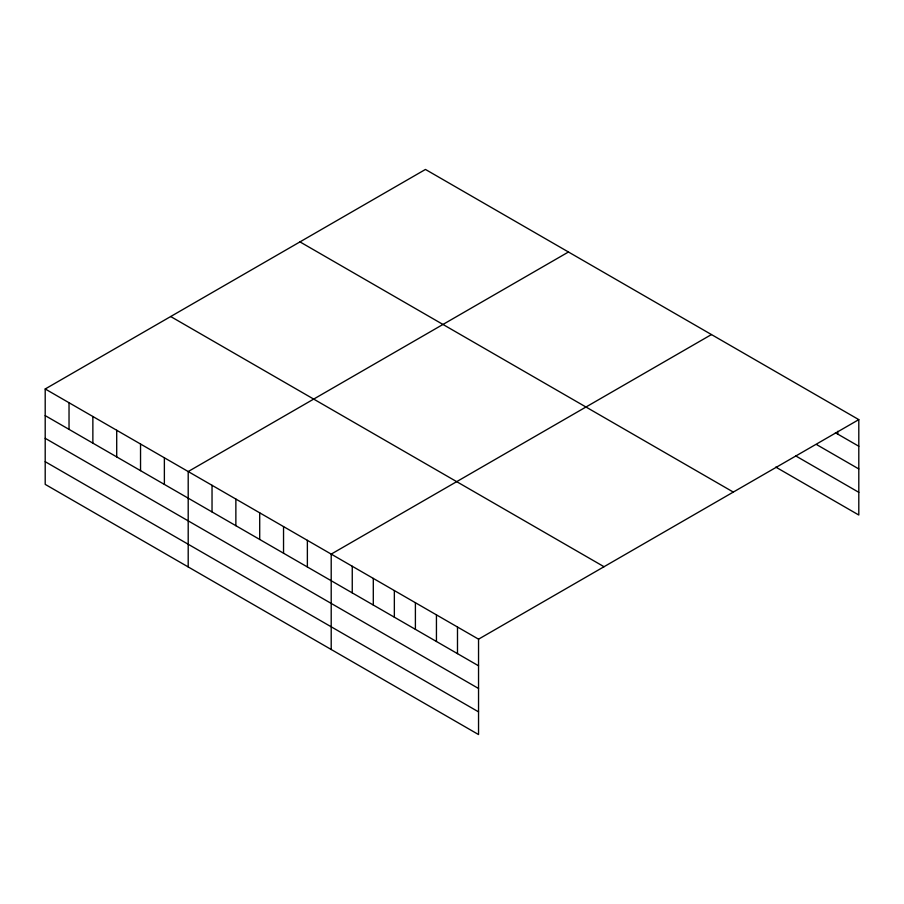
<?xml version="1.0" encoding="UTF-8"?>
<svg xmlns="http://www.w3.org/2000/svg" width="904" height="904" viewBox="0 0 904 904"><rect width="100%" height="100%" fill="white"/><g stroke="black" fill="none" stroke-linecap="round" stroke-linejoin="round"><path stroke-width="1.36" d="M478.544 688.486L478.544 639.173L45.2 388.98L45.2 484.374L478.544 734.556L478.544 688.486L45.2 438.304M775.779 467.085L858.8 515.02L858.8 419.625L425.456 169.443L45.2 388.98M568.458 252.001L188.201 471.549L188.201 566.932M711.459 334.559L331.203 554.107L331.203 649.49M478.544 639.173L858.8 419.625M835.409 432.756L858.8 446.248M816.707 444.644L858.8 468.95M795.656 455.865L858.8 492.33M299.97 241.888L733.313 492.081M170.686 316.536L604.03 566.718M45.2 415.614L478.544 665.796M45.2 461.684L478.544 711.866M837.748 431.298L837.748 434.101M457.492 627.014L457.492 653.649M436.44 614.867L436.44 641.49M415.399 602.708L415.399 629.342M394.347 590.561L394.347 617.183M373.296 578.413L373.296 605.036M352.255 566.254L352.255 592.888M307.371 540.343L307.371 566.966M283.54 526.58L283.54 553.214M259.708 512.828L259.708 539.451M235.865 499.064L235.865 525.687M212.033 485.301L212.033 511.935M164.37 457.786L164.37 484.408M140.538 444.022L140.538 470.645M116.706 430.259L116.706 456.893M92.863 416.507L92.863 443.129M69.032 402.743L69.032 429.366"/></g></svg>
